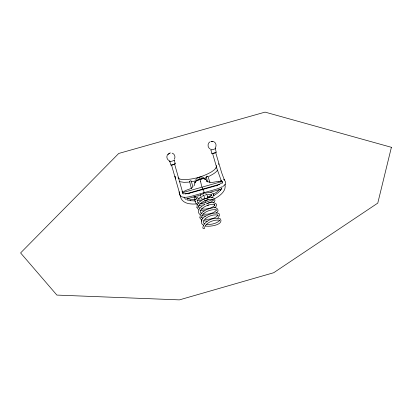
<?xml version="1.0" encoding="UTF-8"?>
<svg xmlns="http://www.w3.org/2000/svg" width="412" height="412" viewBox="0 0 412 412"><rect width="100%" height="100%" fill="white"/><g stroke="black" fill="none" stroke-linecap="round" stroke-linejoin="round"><path stroke-width="0.62" d="M182.274 192.414L182.387 191.683M182.387 191.977L182.315 191.225M191.431 188.691L189.613 181.615M222.063 181.543L222.495 183.191M194.701 183.412C194.737 185.04 194.788 184.164 194.011 185.802M218.71 164.522L218.514 163.662M183.057 193.867L182.367 192.713L222.248 181.424M213.498 195.303C213.792 193.686 212.036 192.646 210.635 192.528M222.053 186.245L221.671 188.969L209.111 192.543M201.494 220.992C200.824 222.768 202.06 224.581 203.646 225.333M202.843 227.203C204.671 220.441 214.142 216.8 220.461 218.865C223.968 225.096 209.09 226.981 205.47 225.987M195.113 201.308L195.432 200.917M206.304 203.966C209.327 201.55 221.105 202.158 214.745 207.88M201.669 220.461C201.792 214.709 225.936 208.184 217.835 218.077M201.427 221.182L201.731 220.281M204.749 226.832C206.525 222.449 213.91 219.617 218.818 220.101L219.611 220.605L219.478 220.111L219.189 220.945C216.382 223.551 210.98 224.823 206.675 224.349M167.37 155.025C166.288 156.9 167.02 159.485 168.925 160.51M215.507 147.434C216.614 145.549 215.996 142.897 214.049 141.831M174.904 163.703A2.328 0.35 -15.8 0 1 173.72 164.573A2.328 0.35 -15.8 0 1 170.789 165.058L169.801 161.329A2.333 0.34 -15.8 0 1 169.996 161.19M221.306 180.801A1.648 1.463 -9.9 0 1 221.074 180.487L220.94 180.126L221.326 180.914L217.078 169.033L212.659 153.733M195.752 199.743L198.084 196.72M194.989 182.269C196.823 178.88 202.915 178.051 205.449 179.045M195.149 181.955L195.942 181.12L194.881 183.165L195.03 182.047M174.348 159.15C175.723 157.023 174.616 153.851 172.154 153.161M220.302 190.555L221.218 188.964M189.618 181.61L190.313 180.713L191.178 181.028L192.898 186.729M195.592 180.029C197.163 177.175 201.041 176.073 203.873 177.675M217.397 170.419C215.234 173.184 211.948 174.745 208.93 176.372M212.87 196.715L211.711 197.837M183 192.167C185.75 189.525 190.612 189.68 192.97 186.847M219.462 189.407L216.861 191.992L213.241 194.469M220.472 190.287L217.953 192.826L214.194 195.381M210.094 141.79C207.354 143.18 207.334 147.553 210.115 148.917M213.143 202.889C218.077 199.872 211.953 195.623 208.338 197.832M223.01 186.44L225.405 184.298L225.719 182.356L224.056 179.117L221.661 172.716L215.625 152.399M195.947 181.115C199.48 178.823 209.414 176.887 197.085 180.446M222.362 182.773L217.526 185.245M216.207 213.004C220.708 210.614 216.125 206.082 212.494 207.905C207.473 208.817 199.444 211.608 199.98 217.897M200.865 196.957C197.806 198.821 195.659 201.942 198.543 203.317M181.975 191.353L182.387 191.528A1.653 1.545 -15.3 0 1 182.367 191.899A1.653 1.468 -16.2 0 0 182.377 191.487L182.341 191.348M189.793 181.862L189.479 181.991M191.183 181.702L191.292 181.228M200.943 194.799L203.265 193.733M201.813 196.416L203.909 195.458M211.665 195.242L207.277 197.147M205.099 204.45C201.437 205.629 195.515 211.057 199.975 214.626M213.025 199.485L205.588 202.369L200.15 203.585M214.626 198.702C219.792 195.978 226.512 191.106 224.998 184.37M208.482 197.59L211.021 196.066L211.717 194.747L211.82 195.175L210.769 194.376L208.096 194.392M204.656 178.18L206.695 177.32M220.853 187.537L216.058 189.263L192.368 196.004C188.124 197.08 179.292 199.645 179.246 192.44M213.169 195.885L213.983 195.932M187.985 193.918L189.17 193.501M207.653 197.925L205.562 198.579M208.204 199.629L204.785 200.613M207.035 203.569L211.608 201.756L213.081 200.5L213.262 199.66L213.298 200.103L211.964 199.403L208.601 199.645L205.433 200.546L202.344 202.065L200.129 203.811L198.903 205.557L198.702 207.164L198.584 206.773L199.521 208.045M207.504 205.315L208.657 204.98M185.354 194.031L219.75 184.252M215.11 186.018L188.995 193.362L183.34 193.872M183.984 197.075L185.503 199.264L200.474 195L200.35 194.567L200.634 195.746M207.138 198.105C202.838 199.29 196.246 202.215 196.998 207.643M204.486 193.336L208.776 192.486M205.011 195.097L207.128 194.557M195.432 180.945L191.523 181.697M207.942 176.753L207.833 176.434M215.78 185.93L217.608 185.529M204.44 198.852L202.189 199.135M206.68 177.325L206.201 177.057L206.53 176.094L207.828 176.434M179.467 192.069L179.21 192.301L180.94 198.177C183.531 204.048 191.178 204.342 196.653 203.93M170.522 152.95L170.805 152.94M204.795 204.017L199.835 203.827M218.896 181.326L211.856 182.465L207.823 181.805M188.634 182.14L183.937 182.341L179.266 181.579M182.367 192.713L182.799 193.084M207.148 221.167L203.888 220.822M205.603 216.063L202.323 215.677M204.146 210.99L200.016 210.347M201.18 200.963L197.07 200.294M194.701 200.932L190.287 200.706L190.555 200.721L186.997 199.815L187.295 199.954M195.082 199.64L190.808 199.408L187.403 198.532M218.834 181.321L220.394 181.589M205.284 179.127C207.674 181.28 203.683 177.51 202.962 178.777M205.227 219.225C209.394 219.586 215.672 218.561 217.897 215.234L217.737 215.646L217.886 215.059L217.984 215.497L217.448 214.971L217.845 215.198C213.184 213.699 204.079 217.464 203.157 222.109L203.61 223.052L204.507 223.701M213.071 141.445L210.975 141.47L213.421 141.584M201.504 205.923L199.357 205.557M200.206 199.13L198.44 198.836M202.802 213.941C207.308 214.858 213.122 213.478 216.073 210.692L216.388 210.012L216.032 209.832M201.38 208.884L205.15 209.162L209.646 208.281L213.061 206.829L214.467 205.691L214.781 204.841L214.642 205.449L214.796 205.027L214.879 205.274L214.333 204.702L214.729 204.939C209.456 202.436 196.194 210.172 201.504 213.442M223.912 179.405L224.21 179.956M195.067 181.98L194.943 182.228L195.154 181.924M205.336 179.179L204.244 178.762M201.581 215.445L202.457 215.718M198.62 205.32L199.49 205.598M178.839 178.581L180.626 179.266L183.855 179.632C193.635 179.452 203.353 176.604 211.799 171.701L214.549 169.636L216.31 167.545L216.022 168.091L216.485 166.257L216.46 166.597L216.326 165.511M216.182 152.105L215.316 148.536A1.885 1.833 -66.6 0 1 215.332 147.795L215.347 147.8A1.875 1.849 -37 0 0 215.316 148.536A2.328 0.34 -15.4 0 1 212.674 149.618A2.328 0.34 -15.4 0 1 211.052 149.556M202.92 218.52L201.576 217L201.695 217.392C201.839 212.242 211.5 208.833 215.981 209.863L216.187 209.991M196.998 198.27L196.112 197.544M221.656 181.223L222.032 181.429M202.065 220.126L200.701 219.076L199.892 217.706M197.683 204.913L195.891 203.291L195.365 201.571M207.921 181.852L206.664 180.992L206.917 181.228M205.3 179.071L205.578 179.261M220.58 181.692L221.033 182.011M178.535 178.463L178.793 178.664L178.041 177.737M198.409 209.481L196.91 207.452M195.468 199.408L194.783 198.759M175.321 177.036L175.095 176.707M179.426 192.708L171.469 164.831M179.194 192.239L179.416 192.692A1.653 1.545 -15.3 0 1 179.205 192.291L179.107 191.894M224.128 179.359L224.195 179.864M182.377 191.487L174.585 164.007M206.371 180.219L206.973 181.332M175.764 178.937L174.956 176.357M221.074 180.487L221.079 180.528A1.648 1.54 -24.1 0 0 221.584 181.11M221.671 188.969L221.615 188.516M205.516 202.189L205.068 200.407M204.115 192.347L204.218 192.636L203.404 189.664M199.681 178.391L199.248 177.242M198.327 177.83L198.224 177.51L198.301 177.886M208.101 176.64L209.971 182.763M206.185 177L207.663 181.872M213.298 193.681L213.854 195.499M202.41 187.372L202.725 188.469M200.083 179.725L199.882 179.024L200.608 181.635M194.443 199.048L195.149 201.483M174.235 160.155L175.265 163.78M210.836 149.793L211.83 153.424M200.608 181.635L201.823 186.883M200.896 196.761L201.483 199.29M203.312 192.873L203.595 194.088M203.873 195.303L204.718 198.95M202.256 188.737L202.539 189.973M206.984 194.402L207.895 198.522M174.415 163.909A1.617 0.278 -15.8 0 1 174.513 164.1M174.338 164.218A1.617 0.278 -15.8 0 1 171.866 164.934M169.754 161.432A1.89 1.849 26.5 0 0 169.353 160.814L169.353 160.814A1.875 1.859 -13.1 0 1 169.754 161.437A2.333 0.34 -15.8 0 0 172.401 161.03A2.333 0.34 -15.8 0 0 174.127 160.098M222.006 181.208A1.648 1.463 -9.9 0 1 221.625 181.048M215.6 152.332A1.617 0.278 -15.3 0 1 214.379 152.996A1.617 0.278 -15.3 0 1 212.535 153.254M224.174 179.508A1.648 1.54 -24.1 0 1 224.185 179.91M216.305 152.162A2.323 0.35 -15.4 0 1 213.668 153.259A2.323 0.35 -15.4 0 1 212.041 153.182M204.604 227.414A0.927 0.803 -3.7 0 1 203.925 228.629A0.927 0.803 -3.7 0 1 202.915 227.635M391.4 147.316L377.773 203.111L273.681 272.734L179.405 299.879L56.877 295.08L20.6 252.932L118.733 153.449L265.086 112.121L391.4 147.316M169.806 153.12L167.772 154.49L169.806 153.12M194.608 197.894A0.906 0.767 -24.9 0 0 195.705 196.823A0.906 0.767 -24.9 0 0 194.237 196.612A0.906 0.767 -24.9 0 0 194.608 197.894"/></g></svg>
